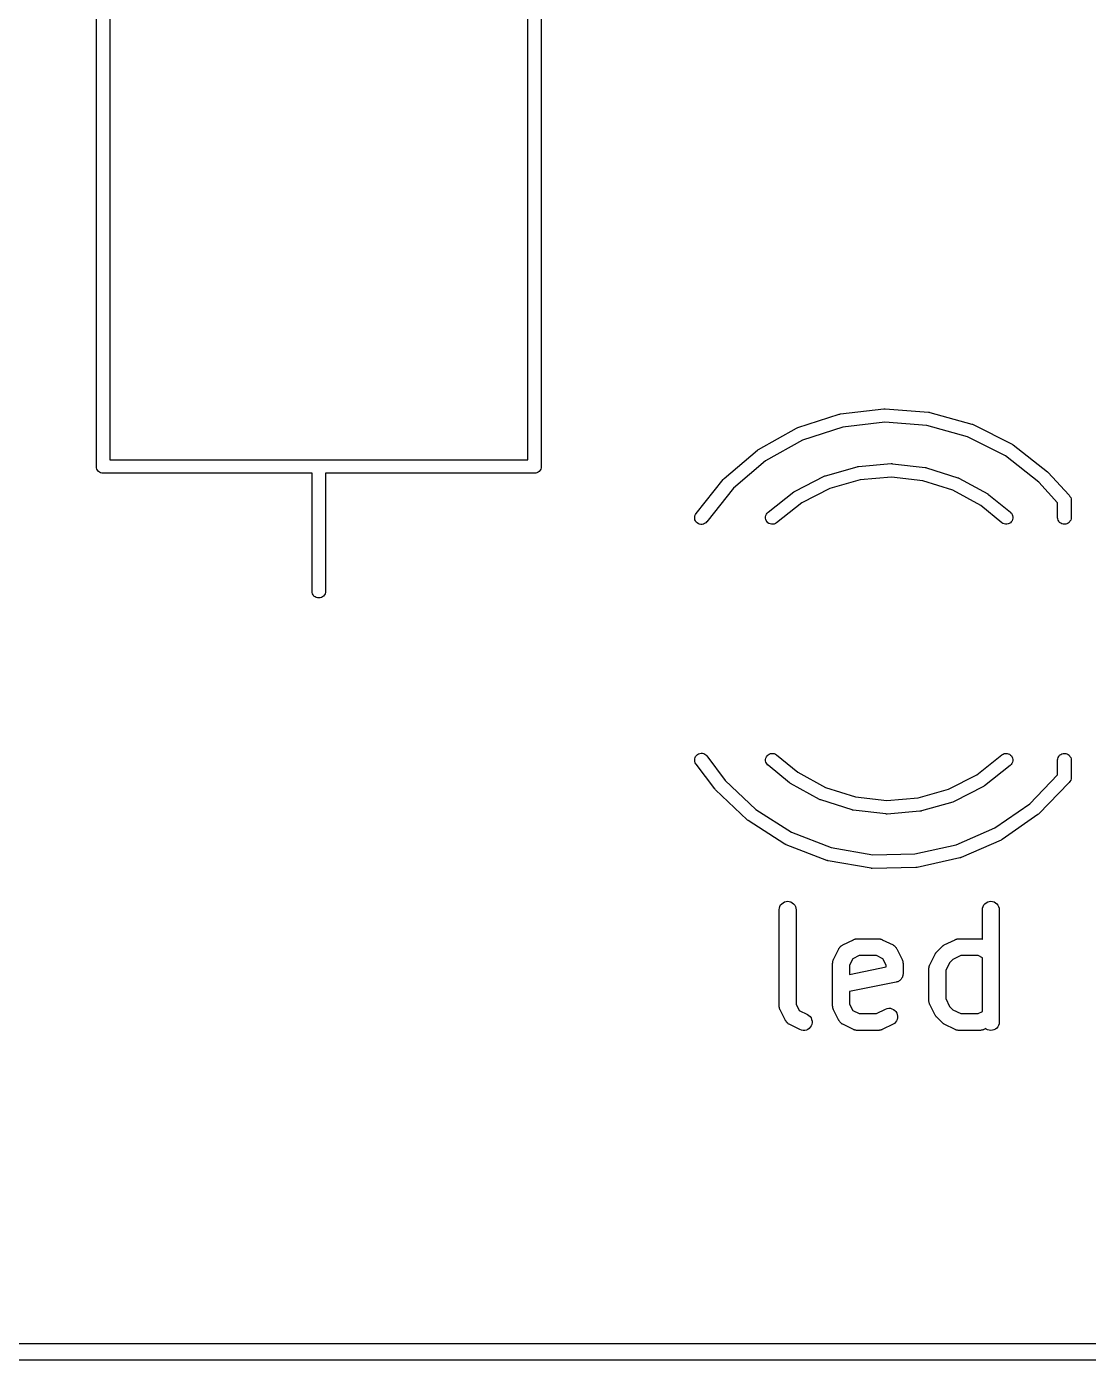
# Model space of a CAD drawing. Extents: x 108.9 to 171.3, y -114.4 to -56.8.
# Drawn here: x 126.18 to 135.63, y -114.38 to -102.5 of the extents above; entities that cross this region are included whole.
import ezdxf

# ---------------------------------------------------------------- set-up
doc = ezdxf.new("R2010")
doc.units = 0
doc.header["$MEASUREMENT"] = 0
doc.layers.add('BLACK', color=7, linetype='CONTINUOUS')

msp = doc.modelspace()

# ---------------------------------------------------------------- linework, layer by layer
at = {"layer": 'BLACK', "linetype": 'CONTINUOUS'}
for p, q in [((126.798, -106.413), (126.798, -96.2789)), ((130.758, -96.2789), (130.758, -106.413)), ((126.918, -96.336), (126.918, -106.356)), ((130.638, -106.356), (130.638, -96.336)), ((133.424, -105.947), (133.81, -105.901)), ((133.81, -105.901), (133.811, -105.901)), ((133.811, -105.901), (133.816, -105.901)), ((133.816, -105.901), (133.822, -105.901)), ((133.822, -105.901), (134.209, -105.931)), ((134.209, -105.931), (134.21, -105.931)), ((134.21, -105.931), (134.215, -105.932)), ((134.215, -105.932), (134.22, -105.933)), ((134.22, -105.933), (134.594, -106.037)), ((133.043, -106.069), (133.413, -105.949)), ((133.413, -105.949), (133.414, -105.949)), ((133.414, -105.949), (133.419, -105.948)), ((133.419, -105.948), (133.424, -105.947)), ((133.818, -106.021), (133.444, -106.065)), ((134.194, -106.05), (133.818, -106.021)), ((134.556, -106.151), (134.194, -106.05)), ((134.594, -106.037), (134.595, -106.037)), ((134.595, -106.037), (134.6, -106.039)), ((134.6, -106.039), (134.605, -106.041)), ((134.605, -106.041), (134.952, -106.217)), ((132.694, -106.263), (133.033, -106.074)), ((133.033, -106.073), (133.038, -106.071)), ((133.033, -106.074), (133.033, -106.073)), ((133.038, -106.071), (133.043, -106.069)), ((133.444, -106.065), (133.086, -106.181)), ((134.893, -106.321), (134.556, -106.151)), ((132.388, -106.521), (132.684, -106.27)), ((132.684, -106.27), (132.685, -106.269)), ((132.685, -106.269), (132.689, -106.266)), ((132.689, -106.266), (132.694, -106.263)), ((133.086, -106.181), (132.757, -106.365)), ((134.952, -106.217), (134.953, -106.217)), ((134.953, -106.217), (134.957, -106.22)), ((134.957, -106.22), (134.962, -106.223)), ((134.962, -106.223), (135.268, -106.462)), ((126.798, -106.416), (126.798, -106.413)), ((126.918, -106.356), (128.775, -106.356)), ((128.775, -106.356), (128.778, -106.356)), ((128.778, -106.356), (128.781, -106.356)), ((128.781, -106.356), (130.638, -106.356)), ((130.758, -106.413), (130.758, -106.416)), ((132.757, -106.365), (132.47, -106.609)), ((133.583, -106.415), (133.875, -106.39)), ((133.875, -106.39), (133.876, -106.39)), ((133.876, -106.39), (133.881, -106.39)), ((133.881, -106.39), (133.887, -106.391)), ((133.887, -106.391), (134.178, -106.423)), ((135.19, -106.554), (134.893, -106.321)), ((126.799, -106.428), (126.798, -106.416)), ((126.802, -106.439), (126.799, -106.428)), ((126.808, -106.449), (126.802, -106.439)), ((126.815, -106.459), (126.808, -106.449)), ((126.825, -106.466), (126.815, -106.459)), ((126.835, -106.472), (126.825, -106.466)), ((126.846, -106.475), (126.835, -106.472)), ((126.855, -106.476), (126.846, -106.475)), ((126.858, -106.476), (126.855, -106.476)), ((126.855, -106.476), (126.855, -106.476)), ((126.861, -106.476), (126.858, -106.476)), ((128.718, -106.476), (126.861, -106.476)), ((128.718, -107.529), (128.718, -106.476)), ((130.695, -106.476), (128.838, -106.476)), ((128.838, -106.476), (128.838, -107.529)), ((130.698, -106.476), (130.695, -106.476)), ((130.701, -106.476), (130.698, -106.476)), ((130.71, -106.475), (130.701, -106.476)), ((130.701, -106.476), (130.701, -106.476)), ((130.721, -106.472), (130.71, -106.475)), ((130.731, -106.466), (130.721, -106.472)), ((130.741, -106.459), (130.731, -106.466)), ((130.748, -106.449), (130.741, -106.459)), ((130.754, -106.439), (130.748, -106.449)), ((130.757, -106.428), (130.754, -106.439)), ((130.758, -106.416), (130.757, -106.428)), ((132.139, -106.834), (132.38, -106.53)), ((132.38, -106.53), (132.381, -106.529)), ((132.381, -106.529), (132.384, -106.525)), ((132.384, -106.525), (132.388, -106.521)), ((133.019, -106.635), (133.28, -106.502)), ((133.28, -106.501), (133.285, -106.499)), ((133.28, -106.502), (133.28, -106.501)), ((133.285, -106.499), (133.29, -106.497)), ((133.29, -106.497), (133.572, -106.417)), ((133.572, -106.417), (133.573, -106.417)), ((133.573, -106.417), (133.578, -106.416)), ((133.578, -106.416), (133.583, -106.415)), ((133.879, -106.51), (133.599, -106.534)), ((134.158, -106.542), (133.879, -106.51)), ((134.178, -106.423), (134.179, -106.424)), ((134.179, -106.424), (134.184, -106.425)), ((134.184, -106.425), (134.189, -106.426)), ((134.189, -106.426), (134.468, -106.515)), ((134.468, -106.515), (134.469, -106.515)), ((134.469, -106.515), (134.474, -106.517)), ((134.474, -106.517), (134.479, -106.519)), ((134.479, -106.519), (134.735, -106.66)), ((135.268, -106.462), (135.268, -106.463)), ((135.268, -106.463), (135.272, -106.466)), ((135.272, -106.466), (135.275, -106.469)), ((135.275, -106.469), (135.458, -106.669)), ((132.47, -106.609), (132.233, -106.909)), ((132.78, -106.823), (133.009, -106.641)), ((133.009, -106.641), (133.01, -106.641)), ((133.01, -106.641), (133.014, -106.638)), ((133.014, -106.638), (133.019, -106.635)), ((133.329, -106.611), (133.079, -106.739)), ((133.599, -106.534), (133.329, -106.611)), ((134.426, -106.627), (134.158, -106.542)), ((134.673, -106.763), (134.426, -106.627)), ((135.358, -106.738), (135.19, -106.554)), ((133.079, -106.739), (132.854, -106.917)), ((134.861, -106.916), (134.673, -106.763)), ((134.735, -106.66), (134.736, -106.661)), ((134.736, -106.661), (134.74, -106.664)), ((134.74, -106.664), (134.744, -106.667)), ((134.744, -106.667), (134.937, -106.823)), ((135.358, -106.873), (135.358, -106.738)), ((135.458, -106.669), (135.461, -106.671)), ((135.461, -106.671), (135.468, -106.681)), ((135.468, -106.681), (135.474, -106.691)), ((135.474, -106.691), (135.477, -106.702)), ((135.477, -106.702), (135.478, -106.711)), ((135.478, -106.711), (135.478, -106.873)), ((132.126, -106.866), (132.128, -106.855)), ((132.126, -106.878), (132.126, -106.866)), ((132.128, -106.89), (132.126, -106.878)), ((132.128, -106.855), (132.132, -106.844)), ((132.132, -106.844), (132.139, -106.834)), ((132.757, -106.863), (132.76, -106.852)), ((132.757, -106.875), (132.757, -106.863)), ((132.759, -106.886), (132.757, -106.875)), ((132.763, -106.897), (132.759, -106.886)), ((132.76, -106.852), (132.765, -106.841)), ((132.765, -106.841), (132.771, -106.831)), ((132.771, -106.831), (132.78, -106.823)), ((134.937, -106.823), (134.938, -106.824)), ((134.938, -106.824), (134.946, -106.832)), ((134.946, -106.832), (134.952, -106.842)), ((134.952, -106.842), (134.957, -106.853)), ((134.956, -106.888), (134.952, -106.899)), ((134.959, -106.876), (134.956, -106.888)), ((134.957, -106.853), (134.959, -106.865)), ((134.959, -106.865), (134.959, -106.876)), ((135.359, -106.882), (135.358, -106.873)), ((135.362, -106.893), (135.359, -106.882)), ((135.477, -106.882), (135.474, -106.893)), ((135.478, -106.873), (135.477, -106.882)), ((132.133, -106.9), (132.128, -106.89)), ((132.14, -106.91), (132.133, -106.9)), ((132.148, -106.918), (132.14, -106.91)), ((132.158, -106.925), (132.148, -106.918)), ((132.169, -106.929), (132.158, -106.925)), ((132.18, -106.931), (132.169, -106.929)), ((132.192, -106.931), (132.18, -106.931)), ((132.203, -106.929), (132.192, -106.931)), ((132.214, -106.924), (132.203, -106.929)), ((132.224, -106.918), (132.214, -106.924)), ((132.232, -106.909), (132.224, -106.918)), ((132.233, -106.909), (132.232, -106.909)), ((132.77, -106.907), (132.763, -106.897)), ((132.778, -106.916), (132.77, -106.907)), ((132.787, -106.922), (132.778, -106.916)), ((132.798, -106.927), (132.787, -106.922)), ((132.809, -106.93), (132.798, -106.927)), ((132.821, -106.93), (132.809, -106.93)), ((132.833, -106.928), (132.821, -106.93)), ((132.844, -106.924), (132.833, -106.928)), ((132.853, -106.918), (132.844, -106.924)), ((132.854, -106.917), (132.853, -106.918)), ((134.871, -106.923), (134.861, -106.916)), ((134.882, -106.927), (134.871, -106.923)), ((134.893, -106.93), (134.882, -106.927)), ((134.905, -106.93), (134.893, -106.93)), ((134.916, -106.927), (134.905, -106.93)), ((134.927, -106.923), (134.916, -106.927)), ((134.937, -106.916), (134.927, -106.923)), ((134.945, -106.908), (134.937, -106.916)), ((134.952, -106.899), (134.945, -106.908)), ((135.368, -106.903), (135.362, -106.893)), ((135.375, -106.913), (135.368, -106.903)), ((135.385, -106.92), (135.375, -106.913)), ((135.395, -106.926), (135.385, -106.92)), ((135.406, -106.929), (135.395, -106.926)), ((135.418, -106.93), (135.406, -106.929)), ((135.43, -106.929), (135.418, -106.93)), ((135.441, -106.926), (135.43, -106.929)), ((135.451, -106.92), (135.441, -106.926)), ((135.461, -106.913), (135.451, -106.92)), ((135.468, -106.903), (135.461, -106.913)), ((135.474, -106.893), (135.468, -106.903)), ((128.719, -107.538), (128.718, -107.529)), ((128.722, -107.549), (128.719, -107.538)), ((128.728, -107.559), (128.722, -107.549)), ((128.735, -107.569), (128.728, -107.559)), ((128.745, -107.576), (128.735, -107.569)), ((128.755, -107.582), (128.745, -107.576)), ((128.766, -107.585), (128.755, -107.582)), ((128.778, -107.586), (128.766, -107.585)), ((128.79, -107.585), (128.778, -107.586)), ((128.801, -107.582), (128.79, -107.585)), ((128.811, -107.576), (128.801, -107.582)), ((128.821, -107.569), (128.811, -107.576)), ((128.828, -107.559), (128.821, -107.569)), ((128.834, -107.549), (128.828, -107.559)), ((128.837, -107.538), (128.834, -107.549)), ((128.838, -107.529), (128.837, -107.538)), ((132.126, -109.019), (132.129, -109.008)), ((132.126, -109.031), (132.126, -109.019)), ((132.129, -109.008), (132.134, -108.998)), ((132.134, -108.998), (132.141, -108.988)), ((132.141, -108.988), (132.15, -108.98)), ((132.15, -108.98), (132.16, -108.974)), ((132.16, -108.974), (132.171, -108.97)), ((132.171, -108.97), (132.183, -108.969)), ((132.183, -108.969), (132.194, -108.969)), ((132.194, -108.969), (132.206, -108.972)), ((132.206, -108.972), (132.216, -108.977)), ((132.216, -108.977), (132.226, -108.984)), ((132.226, -108.984), (132.234, -108.993)), ((132.234, -108.993), (132.397, -109.211)), ((132.757, -109.024), (132.76, -109.012)), ((132.757, -109.035), (132.757, -109.024)), ((132.76, -109.012), (132.764, -109.001)), ((132.764, -109.001), (132.771, -108.992)), ((132.771, -108.992), (132.779, -108.983)), ((132.779, -108.983), (132.789, -108.977)), ((132.789, -108.977), (132.8, -108.972)), ((132.8, -108.972), (132.811, -108.97)), ((132.811, -108.97), (132.823, -108.97)), ((132.823, -108.97), (132.834, -108.972)), ((132.834, -108.972), (132.845, -108.977)), ((132.845, -108.977), (132.855, -108.983)), ((132.855, -108.983), (133.043, -109.137)), ((134.637, -109.161), (134.862, -108.983)), ((134.862, -108.982), (134.872, -108.976)), ((134.862, -108.983), (134.862, -108.982)), ((134.872, -108.976), (134.883, -108.972)), ((134.883, -108.972), (134.895, -108.97)), ((134.895, -108.97), (134.907, -108.97)), ((134.907, -108.97), (134.918, -108.973)), ((134.918, -108.973), (134.929, -108.978)), ((134.929, -108.978), (134.938, -108.985)), ((134.938, -108.985), (134.946, -108.993)), ((134.946, -108.993), (134.953, -109.003)), ((134.953, -109.003), (134.957, -109.014)), ((134.957, -109.014), (134.959, -109.025)), ((134.959, -109.025), (134.959, -109.037)), ((135.358, -109.027), (135.359, -109.018)), ((135.359, -109.018), (135.362, -109.007)), ((135.362, -109.007), (135.368, -108.997)), ((135.368, -108.997), (135.375, -108.987)), ((135.375, -108.987), (135.385, -108.98)), ((135.385, -108.98), (135.395, -108.974)), ((135.395, -108.974), (135.406, -108.971)), ((135.406, -108.971), (135.418, -108.97)), ((135.418, -108.97), (135.43, -108.971)), ((135.43, -108.971), (135.441, -108.974)), ((135.441, -108.974), (135.451, -108.98)), ((135.451, -108.98), (135.461, -108.987)), ((135.461, -108.987), (135.468, -108.997)), ((135.468, -108.997), (135.474, -109.007)), ((135.474, -109.007), (135.477, -109.018)), ((135.477, -109.018), (135.478, -109.027)), ((132.127, -109.043), (132.126, -109.031)), ((132.131, -109.054), (132.127, -109.043)), ((132.137, -109.064), (132.131, -109.054)), ((132.138, -109.065), (132.137, -109.064)), ((132.304, -109.287), (132.138, -109.065)), ((132.759, -109.047), (132.757, -109.035)), ((132.764, -109.058), (132.759, -109.047)), ((132.77, -109.067), (132.764, -109.058)), ((132.778, -109.076), (132.77, -109.067)), ((132.779, -109.076), (132.778, -109.076)), ((132.971, -109.233), (132.779, -109.076)), ((133.043, -109.137), (133.29, -109.273)), ((134.936, -109.077), (134.707, -109.259)), ((134.945, -109.069), (134.936, -109.077)), ((134.951, -109.059), (134.945, -109.069)), ((134.956, -109.049), (134.951, -109.059)), ((134.959, -109.037), (134.956, -109.049)), ((135.358, -109.161), (135.358, -109.027)), ((135.478, -109.027), (135.478, -109.189)), ((132.397, -109.211), (132.671, -109.471)), ((132.976, -109.236), (132.971, -109.233)), ((132.98, -109.239), (132.976, -109.236)), ((133.237, -109.381), (132.98, -109.239)), ((132.98, -109.239), (132.98, -109.239)), ((134.387, -109.289), (134.637, -109.161)), ((134.701, -109.262), (134.697, -109.265)), ((134.706, -109.259), (134.701, -109.262)), ((134.707, -109.259), (134.706, -109.259)), ((135.109, -109.419), (135.358, -109.161)), ((135.457, -109.232), (135.191, -109.507)), ((135.461, -109.229), (135.457, -109.232)), ((135.468, -109.219), (135.461, -109.229)), ((135.474, -109.209), (135.468, -109.219)), ((135.477, -109.198), (135.474, -109.209)), ((135.478, -109.189), (135.477, -109.198)), ((132.307, -109.29), (132.304, -109.287)), ((132.31, -109.294), (132.307, -109.29)), ((132.311, -109.294), (132.31, -109.294)), ((132.592, -109.562), (132.311, -109.294)), ((133.242, -109.383), (133.237, -109.381)), ((133.29, -109.273), (133.557, -109.358)), ((133.557, -109.358), (133.837, -109.39)), ((133.837, -109.39), (134.117, -109.366)), ((134.117, -109.366), (134.387, -109.289)), ((134.697, -109.265), (134.436, -109.399)), ((132.671, -109.471), (132.989, -109.673)), ((133.247, -109.385), (133.242, -109.383)), ((133.248, -109.385), (133.247, -109.385)), ((133.527, -109.474), (133.248, -109.385)), ((133.532, -109.475), (133.527, -109.474)), ((133.537, -109.476), (133.532, -109.475)), ((133.538, -109.477), (133.537, -109.476)), ((133.829, -109.509), (133.538, -109.477)), ((134.132, -109.485), (133.841, -109.51)), ((134.138, -109.484), (134.132, -109.485)), ((134.143, -109.484), (134.138, -109.484)), ((134.144, -109.483), (134.143, -109.484)), ((134.425, -109.403), (134.144, -109.483)), ((134.144, -109.483), (134.144, -109.483)), ((134.43, -109.401), (134.425, -109.403)), ((134.435, -109.399), (134.43, -109.401)), ((134.436, -109.399), (134.435, -109.399)), ((134.8, -109.634), (135.109, -109.419)), ((132.596, -109.565), (132.592, -109.562)), ((132.601, -109.569), (132.596, -109.565)), ((132.929, -109.777), (132.601, -109.569)), ((132.601, -109.569), (132.601, -109.569)), ((133.834, -109.51), (133.829, -109.509)), ((133.84, -109.51), (133.834, -109.51)), ((133.841, -109.51), (133.84, -109.51)), ((135.183, -109.514), (134.864, -109.736)), ((135.187, -109.511), (135.183, -109.514)), ((135.191, -109.507), (135.187, -109.511)), ((135.191, -109.507), (135.191, -109.507)), ((132.989, -109.673), (133.34, -109.809)), ((134.455, -109.785), (134.8, -109.634)), ((134.863, -109.736), (134.858, -109.739)), ((134.864, -109.736), (134.863, -109.736)), ((132.934, -109.78), (132.929, -109.777)), ((132.939, -109.782), (132.934, -109.78)), ((132.94, -109.783), (132.939, -109.782)), ((133.302, -109.923), (132.94, -109.783)), ((133.34, -109.809), (133.711, -109.874)), ((134.087, -109.866), (134.455, -109.785)), ((134.854, -109.742), (134.498, -109.897)), ((134.858, -109.739), (134.854, -109.742)), ((133.307, -109.924), (133.302, -109.923)), ((133.312, -109.926), (133.307, -109.924)), ((133.313, -109.926), (133.312, -109.926)), ((133.696, -109.993), (133.313, -109.926)), ((133.711, -109.874), (134.087, -109.866)), ((134.487, -109.901), (134.107, -109.985)), ((134.492, -109.899), (134.487, -109.901)), ((134.497, -109.898), (134.492, -109.899)), ((134.498, -109.897), (134.497, -109.898)), ((133.701, -109.994), (133.696, -109.993)), ((133.706, -109.994), (133.701, -109.994)), ((133.707, -109.994), (133.706, -109.994)), ((134.096, -109.986), (133.707, -109.994)), ((133.707, -109.994), (133.707, -109.994)), ((134.101, -109.985), (134.096, -109.986)), ((134.106, -109.985), (134.101, -109.985)), ((134.107, -109.985), (134.106, -109.985)), ((132.884, -110.333), (132.891, -110.32)), ((132.891, -110.32), (132.901, -110.309)), ((132.901, -110.309), (132.912, -110.3)), ((132.912, -110.3), (132.925, -110.293)), ((132.925, -110.293), (132.939, -110.289)), ((132.939, -110.289), (132.954, -110.287)), ((132.954, -110.287), (132.968, -110.289)), ((132.968, -110.289), (132.982, -110.293)), ((132.982, -110.293), (132.995, -110.3)), ((132.995, -110.3), (133.006, -110.31)), ((133.006, -110.31), (133.016, -110.321)), ((133.016, -110.321), (133.023, -110.334)), ((134.694, -110.333), (134.701, -110.32)), ((134.701, -110.32), (134.71, -110.309)), ((134.71, -110.309), (134.722, -110.3)), ((134.722, -110.3), (134.735, -110.293)), ((134.735, -110.293), (134.749, -110.289)), ((134.749, -110.289), (134.763, -110.287)), ((134.763, -110.287), (134.778, -110.289)), ((134.778, -110.289), (134.792, -110.293)), ((134.792, -110.293), (134.805, -110.3)), ((134.805, -110.3), (134.816, -110.31)), ((134.816, -110.31), (134.825, -110.321)), ((134.825, -110.321), (134.832, -110.334)), ((132.878, -110.361), (132.88, -110.347)), ((132.878, -110.362), (132.878, -110.361)), ((132.878, -111.22), (132.878, -110.362)), ((132.88, -110.347), (132.884, -110.333)), ((133.023, -110.334), (133.027, -110.348)), ((133.027, -110.348), (133.028, -110.362)), ((133.028, -110.362), (133.028, -111.202)), ((134.688, -110.361), (134.689, -110.347)), ((134.688, -110.362), (134.688, -110.361)), ((134.688, -110.624), (134.688, -110.362)), ((134.689, -110.347), (134.694, -110.333)), ((134.832, -110.334), (134.836, -110.348)), ((134.836, -110.348), (134.838, -110.362)), ((134.838, -110.362), (134.838, -111.362)), ((133.425, -110.69), (133.429, -110.686)), ((133.429, -110.686), (133.43, -110.685)), ((133.43, -110.685), (133.431, -110.684)), ((133.431, -110.684), (133.436, -110.681)), ((133.436, -110.681), (133.441, -110.678)), ((133.441, -110.678), (133.442, -110.677)), ((133.442, -110.677), (133.444, -110.676)), ((133.444, -110.676), (133.539, -110.629)), ((133.539, -110.629), (133.54, -110.628)), ((133.54, -110.628), (133.542, -110.627)), ((133.542, -110.627), (133.544, -110.626)), ((133.544, -110.626), (133.549, -110.625)), ((133.549, -110.625), (133.553, -110.623)), ((133.553, -110.623), (133.556, -110.623)), ((133.556, -110.623), (133.558, -110.622)), ((133.558, -110.622), (133.563, -110.622)), ((133.563, -110.622), (133.568, -110.621)), ((133.568, -110.621), (133.57, -110.621)), ((133.57, -110.621), (133.572, -110.621)), ((133.572, -110.621), (133.763, -110.621)), ((133.763, -110.621), (133.764, -110.621)), ((133.764, -110.621), (133.766, -110.621)), ((133.766, -110.621), (133.768, -110.621)), ((133.768, -110.621), (133.773, -110.622)), ((133.773, -110.622), (133.778, -110.622)), ((133.778, -110.622), (133.78, -110.623)), ((133.78, -110.623), (133.783, -110.623)), ((133.783, -110.623), (133.787, -110.625)), ((133.787, -110.625), (133.792, -110.627)), ((133.792, -110.627), (133.794, -110.628)), ((133.794, -110.628), (133.796, -110.629)), ((133.796, -110.629), (133.892, -110.676)), ((133.892, -110.676), (133.892, -110.677)), ((133.892, -110.677), (133.894, -110.678)), ((133.894, -110.678), (133.895, -110.678)), ((133.895, -110.678), (133.9, -110.682)), ((133.9, -110.682), (133.905, -110.685)), ((133.905, -110.685), (133.906, -110.686)), ((133.906, -110.686), (133.907, -110.687)), ((133.907, -110.687), (133.911, -110.691)), ((134.33, -110.69), (134.333, -110.687)), ((134.333, -110.687), (134.336, -110.684)), ((134.336, -110.684), (134.339, -110.682)), ((134.339, -110.682), (134.341, -110.68)), ((134.341, -110.68), (134.345, -110.678)), ((134.345, -110.678), (134.348, -110.676)), ((134.348, -110.676), (134.444, -110.629)), ((134.444, -110.628), (134.447, -110.627)), ((134.444, -110.629), (134.444, -110.628)), ((134.447, -110.627), (134.448, -110.626)), ((134.448, -110.626), (134.453, -110.625)), ((134.453, -110.625), (134.458, -110.623)), ((134.458, -110.623), (134.46, -110.623)), ((134.46, -110.623), (134.462, -110.622)), ((134.462, -110.622), (134.468, -110.622)), ((134.468, -110.622), (134.473, -110.621)), ((134.473, -110.621), (134.475, -110.621)), ((134.475, -110.621), (134.477, -110.621)), ((134.477, -110.621), (134.668, -110.621)), ((134.668, -110.621), (134.669, -110.621)), ((134.669, -110.621), (134.671, -110.621)), ((134.671, -110.621), (134.673, -110.621)), ((134.673, -110.621), (134.678, -110.622)), ((134.678, -110.622), (134.683, -110.622)), ((134.683, -110.622), (134.685, -110.623)), ((134.685, -110.623), (134.687, -110.623)), ((134.687, -110.623), (134.688, -110.624)), ((133.36, -110.809), (133.362, -110.807)), ((133.362, -110.805), (133.41, -110.71)), ((133.362, -110.807), (133.362, -110.805)), ((133.41, -110.709), (133.411, -110.707)), ((133.41, -110.71), (133.41, -110.709)), ((133.411, -110.707), (133.412, -110.706)), ((133.412, -110.706), (133.415, -110.701)), ((133.415, -110.701), (133.418, -110.697)), ((133.418, -110.697), (133.42, -110.695)), ((133.42, -110.694), (133.425, -110.69)), ((133.42, -110.695), (133.42, -110.694)), ((133.533, -110.799), (133.504, -110.856)), ((133.59, -110.771), (133.533, -110.799)), ((133.745, -110.771), (133.59, -110.771)), ((133.802, -110.799), (133.745, -110.771)), ((133.831, -110.856), (133.802, -110.799)), ((133.911, -110.691), (133.915, -110.695)), ((133.915, -110.695), (133.916, -110.696)), ((133.916, -110.696), (133.917, -110.697)), ((133.917, -110.697), (133.92, -110.702)), ((133.92, -110.702), (133.924, -110.707)), ((133.924, -110.707), (133.924, -110.708)), ((133.924, -110.708), (133.925, -110.71)), ((133.925, -110.71), (133.973, -110.805)), ((133.973, -110.805), (133.973, -110.806)), ((133.973, -110.806), (133.974, -110.808)), ((134.219, -110.853), (134.267, -110.757)), ((134.267, -110.757), (134.268, -110.756)), ((134.268, -110.756), (134.27, -110.753)), ((134.27, -110.753), (134.272, -110.749)), ((134.272, -110.749), (134.274, -110.747)), ((134.274, -110.747), (134.276, -110.744)), ((134.276, -110.744), (134.278, -110.741)), ((134.278, -110.741), (134.281, -110.738)), ((134.281, -110.738), (134.329, -110.69)), ((134.329, -110.69), (134.33, -110.69)), ((134.426, -110.805), (134.396, -110.835)), ((134.495, -110.771), (134.426, -110.805)), ((134.65, -110.771), (134.495, -110.771)), ((134.688, -110.79), (134.65, -110.771)), ((134.688, -111.268), (134.688, -110.79)), ((133.354, -110.838), (133.355, -110.835)), ((133.354, -110.839), (133.354, -110.838)), ((133.354, -111.22), (133.354, -110.839)), ((133.355, -110.828), (133.356, -110.823)), ((133.355, -110.833), (133.355, -110.828)), ((133.355, -110.835), (133.355, -110.833)), ((133.356, -110.823), (133.357, -110.821)), ((133.357, -110.819), (133.359, -110.814)), ((133.357, -110.821), (133.357, -110.819)), ((133.359, -110.814), (133.36, -110.809)), ((133.504, -110.856), (133.504, -110.938)), ((133.504, -110.938), (133.831, -110.872)), ((133.831, -110.872), (133.831, -110.856)), ((133.974, -110.808), (133.975, -110.81)), ((133.975, -110.81), (133.976, -110.815)), ((133.976, -110.815), (133.978, -110.82)), ((133.978, -110.82), (133.979, -110.822)), ((133.979, -110.822), (133.979, -110.824)), ((133.979, -110.824), (133.98, -110.829)), ((133.98, -110.829), (133.98, -110.834)), ((133.98, -110.834), (133.98, -110.836)), ((133.98, -110.836), (133.981, -110.839)), ((133.981, -110.839), (133.981, -110.934)), ((134.212, -110.881), (134.213, -110.876)), ((134.212, -110.883), (134.212, -110.881)), ((134.212, -110.885), (134.212, -110.883)), ((134.212, -110.886), (134.212, -110.885)), ((134.212, -111.172), (134.212, -110.886)), ((134.213, -110.871), (134.214, -110.868)), ((134.213, -110.876), (134.213, -110.871)), ((134.214, -110.866), (134.216, -110.862)), ((134.214, -110.868), (134.214, -110.866)), ((134.216, -110.862), (134.218, -110.857)), ((134.218, -110.857), (134.219, -110.855)), ((134.219, -110.855), (134.219, -110.853)), ((134.396, -110.835), (134.362, -110.904)), ((134.362, -110.904), (134.362, -111.154)), ((133.92, -111.007), (133.504, -111.091)), ((133.927, -111.005), (133.92, -111.007)), ((133.934, -111.003), (133.927, -111.005)), ((133.941, -111), (133.934, -111.003)), ((133.934, -111.003), (133.934, -111.003)), ((133.934, -111.003), (133.934, -111.003)), ((133.947, -110.997), (133.941, -111)), ((133.953, -110.992), (133.947, -110.996)), ((133.947, -110.996), (133.947, -110.996)), ((133.947, -110.996), (133.947, -110.997)), ((133.958, -110.987), (133.953, -110.992)), ((133.959, -110.987), (133.958, -110.987)), ((133.958, -110.987), (133.958, -110.987)), ((133.963, -110.982), (133.959, -110.987)), ((133.968, -110.976), (133.963, -110.982)), ((133.971, -110.97), (133.968, -110.976)), ((133.968, -110.976), (133.968, -110.976)), ((133.968, -110.976), (133.968, -110.976)), ((133.975, -110.963), (133.971, -110.97)), ((133.977, -110.956), (133.975, -110.963)), ((133.975, -110.963), (133.975, -110.963)), ((133.975, -110.963), (133.975, -110.963)), ((133.979, -110.949), (133.977, -110.956)), ((133.98, -110.942), (133.979, -110.949)), ((133.979, -110.949), (133.979, -110.949)), ((133.979, -110.949), (133.979, -110.949)), ((133.981, -110.935), (133.98, -110.942)), ((133.981, -110.934), (133.981, -110.934)), ((133.981, -110.934), (133.981, -110.934)), ((133.981, -110.934), (133.981, -110.934)), ((133.981, -110.934), (133.981, -110.935)), ((133.504, -111.091), (133.504, -111.202)), ((134.362, -111.154), (134.396, -111.223)), ((132.878, -111.222), (132.878, -111.22)), ((132.878, -111.224), (132.878, -111.222)), ((132.879, -111.229), (132.878, -111.224)), ((132.88, -111.234), (132.879, -111.229)), ((132.88, -111.236), (132.88, -111.234)), ((132.881, -111.238), (132.88, -111.236)), ((132.882, -111.243), (132.881, -111.238)), ((132.884, -111.248), (132.882, -111.243)), ((132.885, -111.25), (132.884, -111.248)), ((132.886, -111.252), (132.885, -111.25)), ((132.886, -111.253), (132.886, -111.252)), ((132.934, -111.348), (132.886, -111.253)), ((133.028, -111.202), (133.057, -111.259)), ((133.057, -111.259), (133.13, -111.295)), ((133.355, -111.222), (133.354, -111.22)), ((133.355, -111.224), (133.355, -111.222)), ((133.355, -111.229), (133.355, -111.224)), ((133.356, -111.234), (133.355, -111.229)), ((133.356, -111.236), (133.356, -111.234)), ((133.357, -111.238), (133.356, -111.236)), ((133.359, -111.243), (133.357, -111.238)), ((133.36, -111.248), (133.359, -111.243)), ((133.361, -111.25), (133.36, -111.248)), ((133.362, -111.252), (133.361, -111.25)), ((133.362, -111.253), (133.362, -111.252)), ((133.41, -111.348), (133.362, -111.253)), ((133.504, -111.202), (133.533, -111.259)), ((133.533, -111.259), (133.59, -111.287)), ((133.745, -111.287), (133.824, -111.248)), ((133.824, -111.248), (133.825, -111.247)), ((133.825, -111.247), (133.839, -111.242)), ((133.839, -111.242), (133.854, -111.24)), ((133.854, -111.24), (133.868, -111.24)), ((133.868, -111.24), (133.882, -111.244)), ((133.882, -111.244), (133.896, -111.25)), ((133.896, -111.25), (133.908, -111.259)), ((133.908, -111.259), (133.918, -111.269)), ((133.918, -111.269), (133.925, -111.282)), ((133.925, -111.282), (133.93, -111.295)), ((134.212, -111.174), (134.212, -111.172)), ((134.212, -111.176), (134.212, -111.174)), ((134.212, -111.181), (134.212, -111.176)), ((134.213, -111.186), (134.212, -111.181)), ((134.214, -111.189), (134.213, -111.186)), ((134.214, -111.191), (134.214, -111.189)), ((134.216, -111.196), (134.214, -111.191)), ((134.217, -111.2), (134.216, -111.196)), ((134.218, -111.202), (134.217, -111.2)), ((134.219, -111.205), (134.218, -111.202)), ((134.267, -111.301), (134.219, -111.205)), ((134.219, -111.205), (134.219, -111.205)), ((134.396, -111.223), (134.426, -111.253)), ((134.426, -111.253), (134.495, -111.287)), ((134.65, -111.287), (134.688, -111.268)), ((132.935, -111.35), (132.934, -111.348)), ((132.935, -111.351), (132.935, -111.35)), ((132.939, -111.356), (132.935, -111.351)), ((132.942, -111.361), (132.939, -111.356)), ((132.943, -111.362), (132.942, -111.361)), ((132.944, -111.363), (132.943, -111.362)), ((132.948, -111.367), (132.944, -111.363)), ((132.952, -111.371), (132.948, -111.367)), ((132.953, -111.372), (132.952, -111.371)), ((132.954, -111.373), (132.953, -111.372)), ((132.959, -111.377), (132.954, -111.373)), ((132.964, -111.38), (132.959, -111.377)), ((132.965, -111.38), (132.964, -111.38)), ((132.966, -111.381), (132.965, -111.38)), ((132.967, -111.382), (132.966, -111.381)), ((133.063, -111.429), (132.967, -111.382)), ((133.13, -111.295), (133.131, -111.296)), ((133.131, -111.296), (133.143, -111.304)), ((133.143, -111.304), (133.153, -111.314)), ((133.153, -111.314), (133.162, -111.326)), ((133.163, -111.396), (133.155, -111.409)), ((133.162, -111.326), (133.167, -111.339)), ((133.168, -111.383), (133.163, -111.396)), ((133.167, -111.339), (133.171, -111.354)), ((133.171, -111.368), (133.168, -111.383)), ((133.171, -111.354), (133.171, -111.368)), ((133.411, -111.35), (133.41, -111.348)), ((133.411, -111.351), (133.411, -111.35)), ((133.415, -111.356), (133.411, -111.351)), ((133.418, -111.361), (133.415, -111.356)), ((133.419, -111.362), (133.418, -111.361)), ((133.42, -111.363), (133.419, -111.362)), ((133.424, -111.367), (133.42, -111.363)), ((133.428, -111.371), (133.424, -111.367)), ((133.429, -111.372), (133.428, -111.371)), ((133.43, -111.373), (133.429, -111.372)), ((133.435, -111.377), (133.43, -111.373)), ((133.44, -111.38), (133.435, -111.377)), ((133.441, -111.38), (133.44, -111.38)), ((133.443, -111.381), (133.441, -111.38)), ((133.444, -111.382), (133.443, -111.381)), ((133.539, -111.429), (133.444, -111.382)), ((133.59, -111.287), (133.745, -111.287)), ((133.892, -111.382), (133.796, -111.429)), ((133.904, -111.374), (133.892, -111.382)), ((133.915, -111.364), (133.904, -111.374)), ((133.923, -111.352), (133.915, -111.364)), ((133.929, -111.339), (133.923, -111.352)), ((133.932, -111.324), (133.929, -111.339)), ((133.93, -111.295), (133.933, -111.31)), ((133.933, -111.31), (133.932, -111.324)), ((134.269, -111.304), (134.267, -111.301)), ((134.271, -111.308), (134.269, -111.304)), ((134.273, -111.31), (134.271, -111.308)), ((134.275, -111.313), (134.273, -111.31)), ((134.278, -111.316), (134.275, -111.313)), ((134.28, -111.319), (134.278, -111.316)), ((134.281, -111.32), (134.28, -111.319)), ((134.329, -111.368), (134.281, -111.32)), ((134.332, -111.37), (134.329, -111.368)), ((134.335, -111.373), (134.332, -111.37)), ((134.338, -111.375), (134.335, -111.373)), ((134.34, -111.377), (134.338, -111.375)), ((134.344, -111.379), (134.34, -111.377)), ((134.347, -111.381), (134.344, -111.379)), ((134.348, -111.382), (134.347, -111.381)), ((134.444, -111.429), (134.348, -111.382)), ((134.495, -111.287), (134.65, -111.287)), ((134.832, -111.392), (134.825, -111.405)), ((134.836, -111.378), (134.832, -111.392)), ((134.838, -111.363), (134.836, -111.378)), ((134.838, -111.362), (134.838, -111.363)), ((133.076, -111.435), (133.063, -111.429)), ((133.091, -111.437), (133.076, -111.435)), ((133.105, -111.437), (133.091, -111.437)), ((133.12, -111.434), (133.105, -111.437)), ((133.133, -111.428), (133.12, -111.434)), ((133.145, -111.419), (133.133, -111.428)), ((133.155, -111.409), (133.145, -111.419)), ((133.541, -111.43), (133.539, -111.429)), ((133.543, -111.431), (133.541, -111.43)), ((133.548, -111.433), (133.543, -111.431)), ((133.552, -111.435), (133.548, -111.433)), ((133.555, -111.435), (133.552, -111.435)), ((133.557, -111.436), (133.555, -111.435)), ((133.562, -111.436), (133.557, -111.436)), ((133.567, -111.437), (133.562, -111.436)), ((133.569, -111.437), (133.567, -111.437)), ((133.571, -111.437), (133.569, -111.437)), ((133.572, -111.437), (133.571, -111.437)), ((133.763, -111.437), (133.572, -111.437)), ((133.765, -111.437), (133.763, -111.437)), ((133.767, -111.437), (133.765, -111.437)), ((133.772, -111.436), (133.767, -111.437)), ((133.777, -111.436), (133.772, -111.436)), ((133.779, -111.435), (133.777, -111.436)), ((133.782, -111.435), (133.779, -111.435)), ((133.786, -111.433), (133.782, -111.435)), ((133.791, -111.432), (133.786, -111.433)), ((133.793, -111.431), (133.791, -111.432)), ((133.795, -111.43), (133.793, -111.431)), ((133.796, -111.429), (133.795, -111.43)), ((134.446, -111.43), (134.444, -111.429)), ((134.448, -111.431), (134.446, -111.43)), ((134.452, -111.433), (134.448, -111.431)), ((134.457, -111.435), (134.452, -111.433)), ((134.459, -111.435), (134.457, -111.435)), ((134.461, -111.436), (134.459, -111.435)), ((134.467, -111.436), (134.461, -111.436)), ((134.472, -111.437), (134.467, -111.436)), ((134.474, -111.437), (134.472, -111.437)), ((134.476, -111.437), (134.474, -111.437)), ((134.477, -111.437), (134.476, -111.437)), ((134.668, -111.437), (134.477, -111.437)), ((134.67, -111.437), (134.668, -111.437)), ((134.672, -111.437), (134.67, -111.437)), ((134.677, -111.436), (134.672, -111.437)), ((134.682, -111.436), (134.677, -111.436)), ((134.684, -111.435), (134.682, -111.436)), ((134.686, -111.435), (134.684, -111.435)), ((134.691, -111.433), (134.686, -111.435)), ((134.696, -111.432), (134.691, -111.433)), ((134.698, -111.431), (134.696, -111.432)), ((134.7, -111.43), (134.698, -111.431)), ((134.701, -111.429), (134.7, -111.43)), ((134.717, -111.421), (134.701, -111.429)), ((134.721, -111.425), (134.717, -111.421)), ((134.734, -111.432), (134.721, -111.425)), ((134.748, -111.436), (134.734, -111.432)), ((134.762, -111.437), (134.748, -111.436)), ((134.777, -111.436), (134.762, -111.437)), ((134.791, -111.432), (134.777, -111.436)), ((134.804, -111.425), (134.791, -111.432)), ((134.815, -111.416), (134.804, -111.425)), ((134.825, -111.405), (134.815, -111.416)), ((109.041, -114.225), (171.121, -114.225)), ((171.192, -114.375), (108.97, -114.375))]:
    msp.add_line(p, q, dxfattribs=at)

doc.saveas('drawing.dxf')
